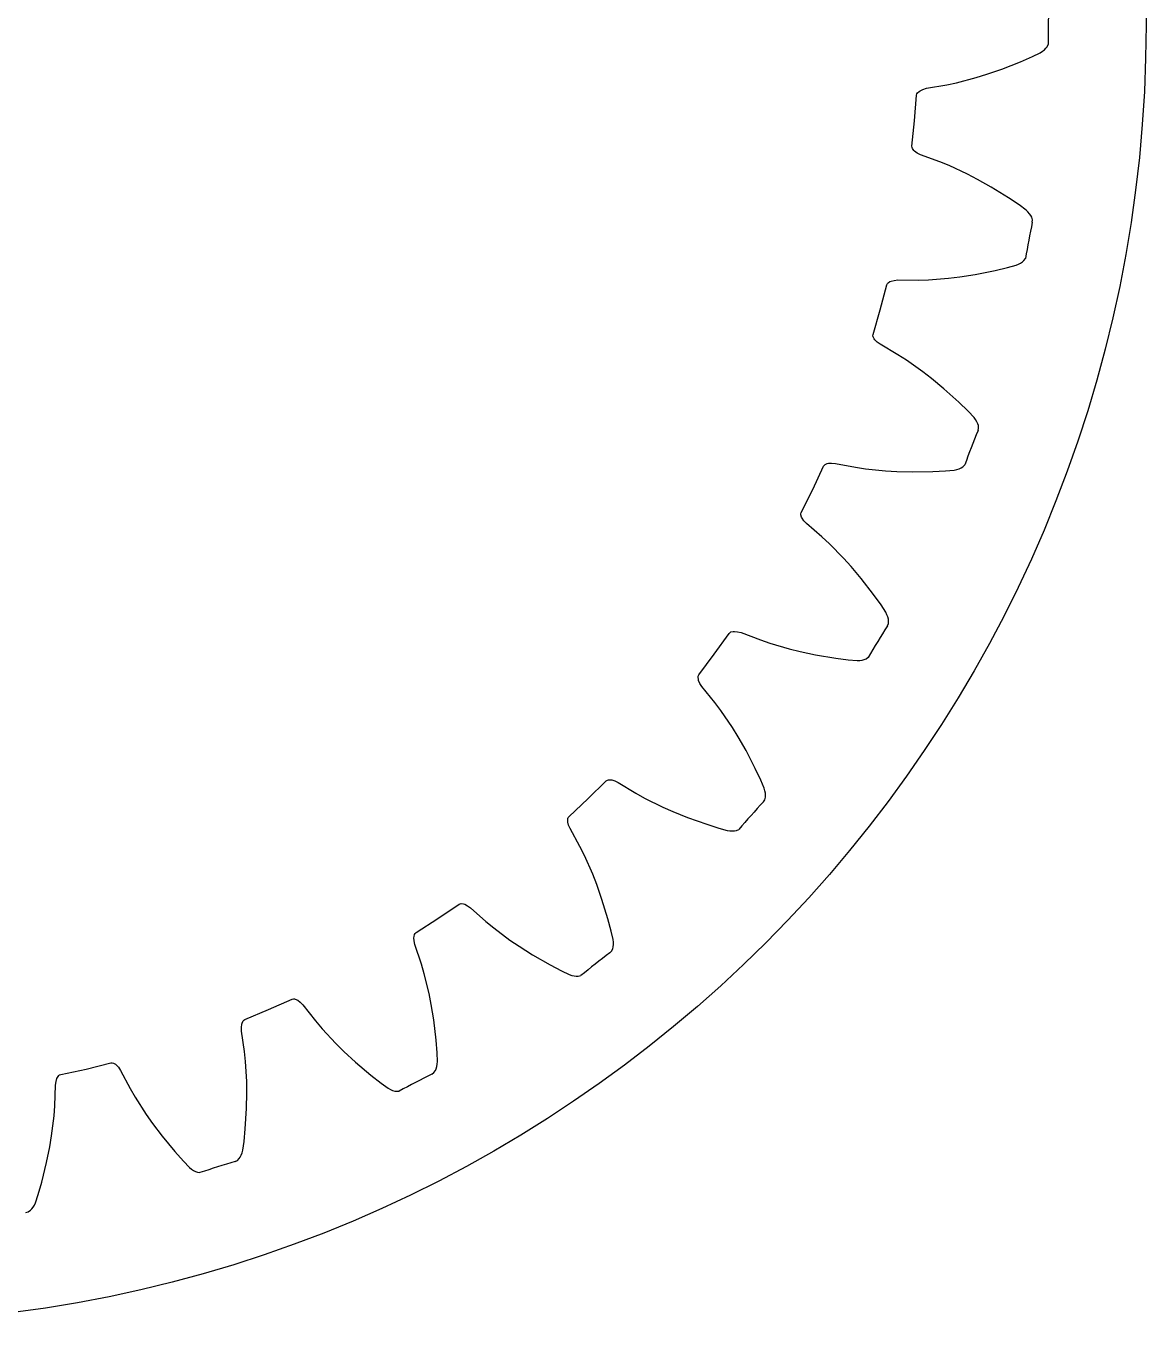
# Model space of a CAD drawing. Extents: x -40 to 40, y -40 to 40.
# Drawn here: x 5.49 to 40, y -40 to -0.04 of the extents above; entities that cross this region are included whole.
import ezdxf

# ---------------------------------------------------------------- set-up
doc = ezdxf.new("R2010")
doc.units = 0

msp = doc.modelspace()

# ---------------------------------------------------------------- linework, layer by layer
msp.add_circle((0, 0), 40)
msp.add_circle((0, 0), 40)
at = {"layer": 'layer0'}
for p, q in [((36.808, -0.819), (36.867, -0.773)), ((36.867, -0.773), (36.914, -0.726)), ((36.914, -0.726), (36.951, -0.678)), ((36.951, -0.678), (36.986, -0.605)), ((35.556, -1.368), (36.136, -1.138)), ((36.136, -1.138), (36.498, -0.981)), ((36.498, -0.981), (36.739, -0.864)), ((36.739, -0.864), (36.808, -0.819)), ((34.768, -1.63), (35.096, -1.527)), ((35.096, -1.527), (35.556, -1.368)), ((33.038, -2.032), (33.126, -1.992)), ((33.126, -1.992), (33.236, -1.959)), ((33.236, -1.959), (33.859, -1.85)), ((33.859, -1.85), (34.165, -1.789)), ((34.165, -1.789), (34.768, -1.63)), ((32.867, -2.958), (32.928, -2.17)), ((32.928, -2.17), (32.939, -2.129)), ((32.939, -2.129), (32.956, -2.102)), ((32.956, -2.102), (33.006, -2.053)), ((33.006, -2.053), (33.038, -2.032)), ((32.786, -3.745), (32.867, -2.958)), ((32.867, -2.958), (32.867, -2.958)), ((32.79, -3.787), (32.786, -3.745)), ((32.801, -3.817), (32.79, -3.787)), ((32.842, -3.874), (32.801, -3.817)), ((32.87, -3.899), (32.842, -3.874)), ((32.95, -3.955), (32.87, -3.899)), ((33.052, -4.007), (32.95, -3.955)), ((33.646, -4.225), (33.052, -4.007)), ((33.935, -4.341), (33.646, -4.225)), ((34.5, -4.604), (33.935, -4.341)), ((34.804, -4.764), (34.5, -4.604)), ((35.229, -5.003), (34.804, -4.764)), ((35.759, -5.333), (35.229, -5.003)), ((36.086, -5.551), (35.759, -5.333)), ((36.303, -5.71), (36.086, -5.551)), ((36.363, -5.767), (36.303, -5.71)), ((36.412, -5.823), (36.363, -5.767)), ((36.451, -5.877), (36.412, -5.823)), ((36.478, -5.931), (36.451, -5.877)), ((36.5, -6.009), (36.478, -5.931)), ((36.496, -6.083), (36.5, -6.009)), ((34.74, -7.695), (35.352, -7.572)), ((35.352, -7.572), (35.736, -7.483)), ((35.736, -7.483), (35.994, -7.41)), ((35.994, -7.41), (36.071, -7.378)), ((36.071, -7.378), (36.136, -7.343)), ((36.136, -7.343), (36.192, -7.305)), ((36.192, -7.305), (36.236, -7.265)), ((36.236, -7.265), (36.283, -7.199)), ((32.011, -8.014), (32.03, -7.976)), ((32.03, -7.976), (32.051, -7.952)), ((32.051, -7.952), (32.109, -7.913)), ((32.109, -7.913), (32.144, -7.899)), ((32.144, -7.899), (32.238, -7.875)), ((32.238, -7.875), (32.352, -7.862)), ((32.352, -7.862), (32.985, -7.866)), ((32.985, -7.866), (33.296, -7.86)), ((33.296, -7.86), (33.918, -7.812)), ((33.918, -7.812), (34.259, -7.769)), ((34.259, -7.769), (34.74, -7.695)), ((31.811, -8.779), (32.011, -8.014)), ((31.591, -9.539), (31.811, -8.779)), ((31.811, -8.779), (31.811, -8.779)), ((31.587, -9.581), (31.591, -9.539)), ((31.593, -9.612), (31.587, -9.581)), ((31.623, -9.676), (31.593, -9.612)), ((31.645, -9.706), (31.623, -9.676)), ((31.714, -9.775), (31.645, -9.706)), ((31.805, -9.844), (31.714, -9.775)), ((32.35, -10.165), (31.805, -9.844)), ((32.615, -10.33), (32.35, -10.165)), ((33.124, -10.69), (32.615, -10.33)), ((33.394, -10.902), (33.124, -10.69)), ((33.77, -11.213), (33.394, -10.902)), ((34.232, -11.632), (33.77, -11.213)), ((34.515, -11.906), (34.232, -11.632)), ((34.7, -12.1), (34.515, -11.906)), ((34.749, -12.167), (34.7, -12.1)), ((34.788, -12.231), (34.749, -12.167)), ((34.816, -12.291), (34.788, -12.231)), ((34.833, -12.349), (34.816, -12.291)), ((34.84, -12.429), (34.833, -12.349)), ((34.824, -12.502), (34.84, -12.429)), ((30.066, -13.601), (30.091, -13.567)), ((30.091, -13.567), (30.116, -13.547)), ((30.116, -13.547), (30.18, -13.519)), ((30.18, -13.519), (30.217, -13.511)), ((30.217, -13.511), (30.314, -13.504)), ((30.314, -13.504), (30.429, -13.513)), ((30.429, -13.513), (31.05, -13.629)), ((34.357, -13.618), (34.415, -13.562)), ((29.732, -14.318), (30.066, -13.601)), ((31.05, -13.629), (31.358, -13.679)), ((31.358, -13.679), (31.978, -13.743)), ((31.978, -13.743), (32.321, -13.762)), ((32.321, -13.762), (32.808, -13.774)), ((32.808, -13.774), (33.432, -13.763)), ((33.432, -13.763), (33.826, -13.743)), ((33.826, -13.743), (34.093, -13.718)), ((34.093, -13.718), (34.174, -13.7)), ((34.174, -13.7), (34.245, -13.678)), ((34.245, -13.678), (34.306, -13.65)), ((34.306, -13.65), (34.357, -13.618)), ((29.38, -15.026), (29.732, -14.318)), ((29.732, -14.318), (29.732, -14.318)), ((29.369, -15.067), (29.38, -15.026)), ((29.369, -15.099), (29.369, -15.067)), ((29.387, -15.167), (29.369, -15.099)), ((29.403, -15.2), (29.387, -15.167)), ((29.459, -15.281), (29.403, -15.2)), ((29.536, -15.365), (29.459, -15.281)), ((30.015, -15.778), (29.536, -15.365)), ((30.246, -15.988), (30.015, -15.778)), ((30.683, -16.433), (30.246, -15.988)), ((30.911, -16.689), (30.683, -16.433)), ((31.225, -17.062), (30.911, -16.689)), ((31.605, -17.557), (31.225, -17.062)), ((31.835, -17.877), (31.605, -17.557)), ((31.982, -18.102), (31.835, -17.877)), ((32.018, -18.176), (31.982, -18.102)), ((32.045, -18.246), (32.018, -18.176)), ((32.061, -18.31), (32.045, -18.246)), ((32.068, -18.37), (32.061, -18.31)), ((32.061, -18.451), (32.068, -18.37)), ((26.698, -19.397), (27.154, -18.751)), ((27.154, -18.751), (27.185, -18.722)), ((27.185, -18.722), (27.213, -18.707)), ((27.213, -18.707), (27.281, -18.691)), ((27.281, -18.691), (27.319, -18.69)), ((27.319, -18.69), (27.416, -18.7)), ((27.416, -18.7), (27.527, -18.729)), ((27.527, -18.729), (28.118, -18.955)), ((32.032, -18.519), (32.061, -18.451)), ((28.118, -18.955), (28.411, -19.058)), ((28.411, -19.058), (29.01, -19.232)), ((26.225, -20.031), (26.698, -19.397)), ((26.698, -19.397), (26.698, -19.397)), ((29.01, -19.232), (29.344, -19.312)), ((29.344, -19.312), (29.821, -19.411)), ((29.821, -19.411), (30.438, -19.511)), ((30.438, -19.511), (30.828, -19.562)), ((30.828, -19.562), (31.096, -19.585)), ((31.178, -19.582), (31.252, -19.572)), ((31.252, -19.572), (31.317, -19.556)), ((31.317, -19.556), (31.373, -19.534)), ((31.373, -19.534), (31.44, -19.489)), ((31.096, -19.585), (31.178, -19.582)), ((26.201, -20.1), (26.206, -20.069)), ((26.207, -20.17), (26.201, -20.1)), ((26.206, -20.069), (26.225, -20.031)), ((26.217, -20.206), (26.207, -20.17)), ((26.257, -20.295), (26.217, -20.206)), ((26.318, -20.392), (26.257, -20.295)), ((26.716, -20.884), (26.318, -20.392)), ((26.905, -21.131), (26.716, -20.884)), ((27.255, -21.647), (26.905, -21.131)), ((27.434, -21.941), (27.255, -21.647)), ((27.676, -22.363), (27.434, -21.941)), ((27.962, -22.919), (27.676, -22.363)), ((28.131, -23.274), (27.962, -22.919)), ((22.805, -23.852), (23.37, -23.298)), ((23.37, -23.298), (23.405, -23.275)), ((23.405, -23.275), (23.435, -23.265)), ((23.435, -23.265), (23.505, -23.262)), ((23.505, -23.262), (23.542, -23.267)), ((23.542, -23.267), (23.636, -23.295)), ((23.636, -23.295), (23.74, -23.343)), ((23.74, -23.343), (24.281, -23.671)), ((28.236, -23.521), (28.131, -23.274)), ((28.258, -23.601), (28.236, -23.521)), ((22.226, -24.391), (22.805, -23.852)), ((22.805, -23.852), (22.805, -23.852)), ((24.281, -23.671), (24.552, -23.825)), ((24.552, -23.825), (25.11, -24.103)), ((28.21, -23.941), (28.251, -23.879)), ((28.251, -23.879), (28.273, -23.801)), ((28.272, -23.674), (28.258, -23.601)), ((28.277, -23.741), (28.272, -23.674)), ((28.273, -23.801), (28.277, -23.741)), ((25.11, -24.103), (25.425, -24.241)), ((25.425, -24.241), (25.876, -24.424)), ((22.184, -24.525), (22.191, -24.455)), ((22.188, -24.563), (22.184, -24.525)), ((22.211, -24.658), (22.188, -24.563)), ((22.191, -24.455), (22.202, -24.426)), ((22.202, -24.426), (22.226, -24.391)), ((22.254, -24.764), (22.211, -24.658)), ((22.557, -25.319), (22.254, -24.764)), ((25.876, -24.424), (26.465, -24.633)), ((26.465, -24.633), (26.84, -24.752)), ((26.84, -24.752), (27.099, -24.823)), ((27.099, -24.823), (27.181, -24.834)), ((27.181, -24.834), (27.255, -24.838)), ((27.255, -24.838), (27.322, -24.834)), ((27.322, -24.834), (27.381, -24.822)), ((27.381, -24.822), (27.455, -24.79)), ((22.7, -25.596), (22.557, -25.319)), ((22.952, -26.166), (22.7, -25.596)), ((23.076, -26.487), (22.952, -26.166)), ((23.238, -26.946), (23.076, -26.487)), ((18.18, -27.541), (18.834, -27.097)), ((18.834, -27.097), (18.873, -27.08)), ((18.873, -27.08), (18.904, -27.076)), ((18.904, -27.076), (18.974, -27.085)), ((18.974, -27.085), (19.01, -27.097)), ((19.01, -27.097), (19.097, -27.141)), ((19.097, -27.141), (19.191, -27.207)), ((23.42, -27.543), (23.238, -26.946)), ((17.514, -27.968), (18.18, -27.541)), ((18.18, -27.541), (18.18, -27.541)), ((19.191, -27.207), (19.664, -27.626)), ((23.523, -27.923), (23.42, -27.543)), ((17.483, -27.998), (17.514, -27.968)), ((19.664, -27.626), (19.903, -27.826)), ((19.903, -27.826), (20.403, -28.199)), ((23.582, -28.185), (23.523, -27.923)), ((17.445, -28.13), (17.448, -28.092)), ((17.451, -28.227), (17.445, -28.13)), ((17.448, -28.092), (17.467, -28.025)), ((17.475, -28.339), (17.451, -28.227)), ((17.467, -28.025), (17.483, -27.998)), ((17.674, -28.94), (17.475, -28.339)), ((20.403, -28.199), (20.688, -28.391)), ((23.59, -28.267), (23.582, -28.185)), ((23.583, -28.408), (23.59, -28.342)), ((23.59, -28.342), (23.59, -28.267)), ((20.688, -28.391), (21.099, -28.652)), ((21.099, -28.652), (21.641, -28.962)), ((23.482, -28.593), (23.533, -28.539)), ((23.533, -28.539), (23.569, -28.467)), ((23.569, -28.467), (23.583, -28.408)), ((17.765, -29.238), (17.674, -28.94)), ((21.641, -28.962), (21.989, -29.147)), ((21.989, -29.147), (22.231, -29.262)), ((17.911, -29.844), (17.765, -29.238)), ((22.231, -29.262), (22.309, -29.289)), ((22.309, -29.289), (22.382, -29.305)), ((22.382, -29.305), (22.448, -29.313)), ((22.448, -29.313), (22.509, -29.312)), ((22.509, -29.312), (22.587, -29.294)), ((17.976, -30.181), (17.911, -29.844)), ((12.239, -30.646), (12.97, -30.344)), ((12.97, -30.344), (13.693, -30.024)), ((12.97, -30.344), (12.97, -30.344)), ((13.693, -30.024), (13.734, -30.015)), ((13.734, -30.015), (13.766, -30.016)), ((13.766, -30.016), (13.833, -30.038)), ((13.833, -30.038), (13.866, -30.056)), ((13.866, -30.056), (13.944, -30.115)), ((13.944, -30.115), (14.024, -30.196)), ((14.024, -30.196), (14.416, -30.693)), ((18.054, -30.662), (17.976, -30.181)), ((12.142, -30.793), (12.152, -30.756)), ((12.152, -30.756), (12.182, -30.693)), ((12.182, -30.693), (12.203, -30.669)), ((12.203, -30.669), (12.239, -30.646)), ((14.416, -30.693), (14.615, -30.933)), ((18.126, -31.282), (18.054, -30.662)), ((12.131, -30.89), (12.142, -30.793)), ((12.134, -31.004), (12.131, -30.89)), ((12.223, -31.63), (12.134, -31.004)), ((14.615, -30.933), (15.04, -31.389)), ((15.04, -31.389), (15.286, -31.629)), ((18.159, -31.675), (18.126, -31.282)), ((12.258, -31.94), (12.223, -31.63)), ((12.294, -32.562), (12.258, -31.94)), ((15.286, -31.629), (15.644, -31.959)), ((15.644, -31.959), (16.122, -32.361)), ((18.17, -31.943), (18.159, -31.675)), ((18.163, -32.025), (18.17, -31.943)), ((6.506, -32.375), (6.531, -32.355)), ((6.531, -32.355), (6.57, -32.339)), ((6.57, -32.339), (7.343, -32.173)), ((7.343, -32.173), (8.112, -31.987)), ((7.343, -32.173), (7.343, -32.173)), ((8.112, -31.987), (8.154, -31.985)), ((8.154, -31.985), (8.185, -31.992)), ((8.185, -31.992), (8.247, -32.025)), ((8.247, -32.025), (8.276, -32.049)), ((8.276, -32.049), (8.342, -32.121)), ((8.342, -32.121), (8.407, -32.215)), ((8.407, -32.215), (8.704, -32.774)), ((16.122, -32.361), (16.431, -32.605)), ((17.999, -32.327), (18.059, -32.283)), ((18.059, -32.283), (18.107, -32.218)), ((18.107, -32.218), (18.132, -32.163)), ((18.132, -32.163), (18.151, -32.099)), ((18.151, -32.099), (18.163, -32.025)), ((6.378, -33.305), (6.403, -32.672)), ((6.403, -32.672), (6.42, -32.559)), ((6.42, -32.559), (6.449, -32.466)), ((6.449, -32.466), (6.465, -32.432)), ((6.465, -32.432), (6.506, -32.375)), ((12.298, -32.906), (12.294, -32.562)), ((16.431, -32.605), (16.649, -32.762)), ((16.649, -32.762), (16.721, -32.801)), ((8.704, -32.774), (8.856, -33.045)), ((8.856, -33.045), (9.193, -33.57)), ((12.289, -33.393), (12.298, -32.906)), ((16.721, -32.801), (16.79, -32.831)), ((16.79, -32.831), (16.854, -32.851)), ((16.854, -32.851), (16.913, -32.86)), ((16.913, -32.86), (16.994, -32.856)), ((6.358, -33.615), (6.378, -33.305)), ((12.249, -34.016), (12.289, -33.393)), ((6.282, -34.234), (6.358, -33.615)), ((9.193, -33.57), (9.393, -33.85)), ((9.393, -33.85), (9.686, -34.239)), ((6.224, -34.573), (6.282, -34.234)), ((9.686, -34.239), (10.084, -34.719)), ((12.212, -34.408), (12.249, -34.016)), ((6.129, -35.051), (6.224, -34.573)), ((10.084, -34.719), (10.345, -35.015)), ((12.127, -34.824), (12.153, -34.754)), ((12.153, -34.754), (12.175, -34.674)), ((12.175, -34.674), (12.212, -34.408)), ((5.978, -35.657), (6.129, -35.051)), ((10.345, -35.015), (10.531, -35.208)), ((11.938, -35.021), (12.005, -34.989)), ((12.005, -34.989), (12.063, -34.933)), ((12.063, -34.933), (12.097, -34.884)), ((12.097, -34.884), (12.127, -34.824)), ((10.531, -35.208), (10.596, -35.26)), ((10.596, -35.26), (10.658, -35.301)), ((10.658, -35.301), (10.717, -35.332)), ((10.717, -35.332), (10.774, -35.352)), ((10.774, -35.352), (10.854, -35.363)), ((5.872, -36.036), (5.978, -35.657)), ((5.715, -36.429), (5.752, -36.365)), ((5.752, -36.365), (5.788, -36.291)), ((5.788, -36.291), (5.872, -36.036)), ((5.493, -36.59), (5.564, -36.57)), ((5.564, -36.57), (5.632, -36.526)), ((5.632, -36.526), (5.674, -36.483)), ((5.674, -36.483), (5.715, -36.429))]:
    msp.add_line(p, q, dxfattribs=at)
for centre, start, end in [((76.985, -0.39), 178.6799, 180.3077), ((75.678, -14.13), 168.3942, 170.022), ((71.939, -27.416), 158.1084, 159.7363), ((65.888, -39.821), 147.8227, 149.4506), ((57.719, -50.945), 137.537, 139.1649), ((47.694, -60.433), 127.2513, 128.8791), ((36.137, -67.978), 116.9656, 118.5934), ((23.419, -73.338), 106.6799, 108.3077)]:
    msp.add_arc(centre, 40, start, end, dxfattribs=at)
at = {"layer": 'layer1'}
for p, q in [((36.808, -0.819), (36.867, -0.773)), ((36.867, -0.773), (36.914, -0.726)), ((36.914, -0.726), (36.951, -0.678)), ((36.951, -0.678), (36.986, -0.605)), ((35.556, -1.368), (36.136, -1.138)), ((36.136, -1.138), (36.498, -0.981)), ((36.498, -0.981), (36.739, -0.864)), ((36.739, -0.864), (36.808, -0.819)), ((34.768, -1.63), (35.096, -1.527)), ((35.096, -1.527), (35.556, -1.368)), ((33.038, -2.032), (33.126, -1.992)), ((33.126, -1.992), (33.236, -1.959)), ((33.236, -1.959), (33.859, -1.85)), ((33.859, -1.85), (34.165, -1.789)), ((34.165, -1.789), (34.768, -1.63)), ((32.867, -2.958), (32.928, -2.17)), ((32.928, -2.17), (32.939, -2.129)), ((32.939, -2.129), (32.956, -2.102)), ((32.956, -2.102), (33.006, -2.053)), ((33.006, -2.053), (33.038, -2.032)), ((32.786, -3.745), (32.867, -2.958)), ((32.867, -2.958), (32.867, -2.958)), ((32.79, -3.787), (32.786, -3.745)), ((32.801, -3.817), (32.79, -3.787)), ((32.842, -3.874), (32.801, -3.817)), ((32.87, -3.899), (32.842, -3.874)), ((32.95, -3.955), (32.87, -3.899)), ((33.052, -4.007), (32.95, -3.955)), ((33.646, -4.225), (33.052, -4.007)), ((33.935, -4.341), (33.646, -4.225)), ((34.5, -4.604), (33.935, -4.341)), ((34.804, -4.764), (34.5, -4.604)), ((35.229, -5.003), (34.804, -4.764)), ((35.759, -5.333), (35.229, -5.003)), ((36.086, -5.551), (35.759, -5.333)), ((36.303, -5.71), (36.086, -5.551)), ((36.363, -5.767), (36.303, -5.71)), ((36.412, -5.823), (36.363, -5.767)), ((36.451, -5.877), (36.412, -5.823)), ((36.478, -5.931), (36.451, -5.877)), ((36.5, -6.009), (36.478, -5.931)), ((36.496, -6.083), (36.5, -6.009)), ((34.74, -7.695), (35.352, -7.572)), ((35.352, -7.572), (35.736, -7.483)), ((35.736, -7.483), (35.994, -7.41)), ((35.994, -7.41), (36.071, -7.378)), ((36.071, -7.378), (36.136, -7.343)), ((36.136, -7.343), (36.192, -7.305)), ((36.192, -7.305), (36.236, -7.265)), ((36.236, -7.265), (36.283, -7.199)), ((32.011, -8.014), (32.03, -7.976)), ((32.03, -7.976), (32.051, -7.952)), ((32.051, -7.952), (32.109, -7.913)), ((32.109, -7.913), (32.144, -7.899)), ((32.144, -7.899), (32.238, -7.875)), ((32.238, -7.875), (32.352, -7.862)), ((32.352, -7.862), (32.985, -7.866)), ((32.985, -7.866), (33.296, -7.86)), ((33.296, -7.86), (33.918, -7.812)), ((33.918, -7.812), (34.259, -7.769)), ((34.259, -7.769), (34.74, -7.695)), ((31.811, -8.779), (32.011, -8.014)), ((31.591, -9.539), (31.811, -8.779)), ((31.811, -8.779), (31.811, -8.779)), ((31.587, -9.581), (31.591, -9.539)), ((31.593, -9.612), (31.587, -9.581)), ((31.623, -9.676), (31.593, -9.612)), ((31.645, -9.706), (31.623, -9.676)), ((31.714, -9.775), (31.645, -9.706)), ((31.805, -9.844), (31.714, -9.775)), ((32.35, -10.165), (31.805, -9.844)), ((32.615, -10.33), (32.35, -10.165)), ((33.124, -10.69), (32.615, -10.33)), ((33.394, -10.902), (33.124, -10.69)), ((33.77, -11.213), (33.394, -10.902)), ((34.232, -11.632), (33.77, -11.213)), ((34.515, -11.906), (34.232, -11.632)), ((34.7, -12.1), (34.515, -11.906)), ((34.749, -12.167), (34.7, -12.1)), ((34.788, -12.231), (34.749, -12.167)), ((34.816, -12.291), (34.788, -12.231)), ((34.833, -12.349), (34.816, -12.291)), ((34.84, -12.429), (34.833, -12.349)), ((34.824, -12.502), (34.84, -12.429)), ((30.066, -13.601), (30.091, -13.567)), ((30.091, -13.567), (30.116, -13.547)), ((30.116, -13.547), (30.18, -13.519)), ((30.18, -13.519), (30.217, -13.511)), ((30.217, -13.511), (30.314, -13.504)), ((30.314, -13.504), (30.429, -13.513)), ((30.429, -13.513), (31.05, -13.629)), ((34.357, -13.618), (34.415, -13.562)), ((29.732, -14.318), (30.066, -13.601)), ((31.05, -13.629), (31.358, -13.679)), ((31.358, -13.679), (31.978, -13.743)), ((31.978, -13.743), (32.321, -13.762)), ((32.321, -13.762), (32.808, -13.774)), ((32.808, -13.774), (33.432, -13.763)), ((33.432, -13.763), (33.826, -13.743)), ((33.826, -13.743), (34.093, -13.718)), ((34.093, -13.718), (34.174, -13.7)), ((34.174, -13.7), (34.245, -13.678)), ((34.245, -13.678), (34.306, -13.65)), ((34.306, -13.65), (34.357, -13.618)), ((29.38, -15.026), (29.732, -14.318)), ((29.732, -14.318), (29.732, -14.318)), ((29.369, -15.067), (29.38, -15.026)), ((29.369, -15.099), (29.369, -15.067)), ((29.387, -15.167), (29.369, -15.099)), ((29.403, -15.2), (29.387, -15.167)), ((29.459, -15.281), (29.403, -15.2)), ((29.536, -15.365), (29.459, -15.281)), ((30.015, -15.778), (29.536, -15.365)), ((30.246, -15.988), (30.015, -15.778)), ((30.683, -16.433), (30.246, -15.988)), ((30.911, -16.689), (30.683, -16.433)), ((31.225, -17.062), (30.911, -16.689)), ((31.605, -17.557), (31.225, -17.062)), ((31.835, -17.877), (31.605, -17.557)), ((31.982, -18.102), (31.835, -17.877)), ((32.018, -18.176), (31.982, -18.102)), ((32.045, -18.246), (32.018, -18.176)), ((32.061, -18.31), (32.045, -18.246)), ((32.068, -18.37), (32.061, -18.31)), ((32.061, -18.451), (32.068, -18.37)), ((26.698, -19.397), (27.154, -18.751)), ((27.154, -18.751), (27.185, -18.722)), ((27.185, -18.722), (27.213, -18.707)), ((27.213, -18.707), (27.281, -18.691)), ((27.281, -18.691), (27.319, -18.69)), ((27.319, -18.69), (27.416, -18.7)), ((27.416, -18.7), (27.527, -18.729)), ((27.527, -18.729), (28.118, -18.955)), ((32.032, -18.519), (32.061, -18.451)), ((28.118, -18.955), (28.411, -19.058)), ((28.411, -19.058), (29.01, -19.232)), ((26.225, -20.031), (26.698, -19.397)), ((26.698, -19.397), (26.698, -19.397)), ((29.01, -19.232), (29.344, -19.312)), ((29.344, -19.312), (29.821, -19.411)), ((29.821, -19.411), (30.438, -19.511)), ((30.438, -19.511), (30.828, -19.562)), ((30.828, -19.562), (31.096, -19.585)), ((31.178, -19.582), (31.252, -19.572)), ((31.252, -19.572), (31.317, -19.556)), ((31.317, -19.556), (31.373, -19.534)), ((31.373, -19.534), (31.44, -19.489)), ((31.096, -19.585), (31.178, -19.582)), ((26.201, -20.1), (26.206, -20.069)), ((26.207, -20.17), (26.201, -20.1)), ((26.206, -20.069), (26.225, -20.031)), ((26.217, -20.206), (26.207, -20.17)), ((26.257, -20.295), (26.217, -20.206)), ((26.318, -20.392), (26.257, -20.295)), ((26.716, -20.884), (26.318, -20.392)), ((26.905, -21.131), (26.716, -20.884)), ((27.255, -21.647), (26.905, -21.131)), ((27.434, -21.941), (27.255, -21.647)), ((27.676, -22.363), (27.434, -21.941)), ((27.962, -22.919), (27.676, -22.363)), ((28.131, -23.274), (27.962, -22.919)), ((22.805, -23.852), (23.37, -23.298)), ((23.37, -23.298), (23.405, -23.275)), ((23.405, -23.275), (23.435, -23.265)), ((23.435, -23.265), (23.505, -23.262)), ((23.505, -23.262), (23.542, -23.267)), ((23.542, -23.267), (23.636, -23.295)), ((23.636, -23.295), (23.74, -23.343)), ((23.74, -23.343), (24.281, -23.671)), ((28.236, -23.521), (28.131, -23.274)), ((28.258, -23.601), (28.236, -23.521)), ((22.226, -24.391), (22.805, -23.852)), ((22.805, -23.852), (22.805, -23.852)), ((24.281, -23.671), (24.552, -23.825)), ((24.552, -23.825), (25.11, -24.103)), ((28.21, -23.941), (28.251, -23.879)), ((28.251, -23.879), (28.273, -23.801)), ((28.272, -23.674), (28.258, -23.601)), ((28.277, -23.741), (28.272, -23.674)), ((28.273, -23.801), (28.277, -23.741)), ((25.11, -24.103), (25.425, -24.241)), ((25.425, -24.241), (25.876, -24.424)), ((22.184, -24.525), (22.191, -24.455)), ((22.188, -24.563), (22.184, -24.525)), ((22.211, -24.658), (22.188, -24.563)), ((22.191, -24.455), (22.202, -24.426)), ((22.202, -24.426), (22.226, -24.391)), ((22.254, -24.764), (22.211, -24.658)), ((22.557, -25.319), (22.254, -24.764)), ((25.876, -24.424), (26.465, -24.633)), ((26.465, -24.633), (26.84, -24.752)), ((26.84, -24.752), (27.099, -24.823)), ((27.099, -24.823), (27.181, -24.834)), ((27.181, -24.834), (27.255, -24.838)), ((27.255, -24.838), (27.322, -24.834)), ((27.322, -24.834), (27.381, -24.822)), ((27.381, -24.822), (27.455, -24.79)), ((22.7, -25.596), (22.557, -25.319)), ((22.952, -26.166), (22.7, -25.596)), ((23.076, -26.487), (22.952, -26.166)), ((23.238, -26.946), (23.076, -26.487)), ((18.18, -27.541), (18.834, -27.097)), ((18.834, -27.097), (18.873, -27.08)), ((18.873, -27.08), (18.904, -27.076)), ((18.904, -27.076), (18.974, -27.085)), ((18.974, -27.085), (19.01, -27.097)), ((19.01, -27.097), (19.097, -27.141)), ((19.097, -27.141), (19.191, -27.207)), ((23.42, -27.543), (23.238, -26.946)), ((17.514, -27.968), (18.18, -27.541)), ((18.18, -27.541), (18.18, -27.541)), ((19.191, -27.207), (19.664, -27.626)), ((23.523, -27.923), (23.42, -27.543)), ((17.483, -27.998), (17.514, -27.968)), ((19.664, -27.626), (19.903, -27.826)), ((19.903, -27.826), (20.403, -28.199)), ((23.582, -28.185), (23.523, -27.923)), ((17.445, -28.13), (17.448, -28.092)), ((17.451, -28.227), (17.445, -28.13)), ((17.448, -28.092), (17.467, -28.025)), ((17.475, -28.339), (17.451, -28.227)), ((17.467, -28.025), (17.483, -27.998)), ((17.674, -28.94), (17.475, -28.339)), ((20.403, -28.199), (20.688, -28.391)), ((23.59, -28.267), (23.582, -28.185)), ((23.583, -28.408), (23.59, -28.342)), ((23.59, -28.342), (23.59, -28.267)), ((20.688, -28.391), (21.099, -28.652)), ((21.099, -28.652), (21.641, -28.962)), ((23.482, -28.593), (23.533, -28.539)), ((23.533, -28.539), (23.569, -28.467)), ((23.569, -28.467), (23.583, -28.408)), ((17.765, -29.238), (17.674, -28.94)), ((21.641, -28.962), (21.989, -29.147)), ((21.989, -29.147), (22.231, -29.262)), ((17.911, -29.844), (17.765, -29.238)), ((22.231, -29.262), (22.309, -29.289)), ((22.309, -29.289), (22.382, -29.305)), ((22.382, -29.305), (22.448, -29.313)), ((22.448, -29.313), (22.509, -29.312)), ((22.509, -29.312), (22.587, -29.294)), ((17.976, -30.181), (17.911, -29.844)), ((12.239, -30.646), (12.97, -30.344)), ((12.97, -30.344), (13.693, -30.024)), ((12.97, -30.344), (12.97, -30.344)), ((13.693, -30.024), (13.734, -30.015)), ((13.734, -30.015), (13.766, -30.016)), ((13.766, -30.016), (13.833, -30.038)), ((13.833, -30.038), (13.866, -30.056)), ((13.866, -30.056), (13.944, -30.115)), ((13.944, -30.115), (14.024, -30.196)), ((14.024, -30.196), (14.416, -30.693)), ((18.054, -30.662), (17.976, -30.181)), ((12.142, -30.793), (12.152, -30.756)), ((12.152, -30.756), (12.182, -30.693)), ((12.182, -30.693), (12.203, -30.669)), ((12.203, -30.669), (12.239, -30.646)), ((14.416, -30.693), (14.615, -30.933)), ((18.126, -31.282), (18.054, -30.662)), ((12.131, -30.89), (12.142, -30.793)), ((12.134, -31.004), (12.131, -30.89)), ((12.223, -31.63), (12.134, -31.004)), ((14.615, -30.933), (15.04, -31.389)), ((15.04, -31.389), (15.286, -31.629)), ((18.159, -31.675), (18.126, -31.282)), ((12.258, -31.94), (12.223, -31.63)), ((12.294, -32.562), (12.258, -31.94)), ((15.286, -31.629), (15.644, -31.959)), ((15.644, -31.959), (16.122, -32.361)), ((18.17, -31.943), (18.159, -31.675)), ((18.163, -32.025), (18.17, -31.943)), ((6.506, -32.375), (6.531, -32.355)), ((6.531, -32.355), (6.57, -32.339)), ((6.57, -32.339), (7.343, -32.173)), ((7.343, -32.173), (8.112, -31.987)), ((7.343, -32.173), (7.343, -32.173)), ((8.112, -31.987), (8.154, -31.985)), ((8.154, -31.985), (8.185, -31.992)), ((8.185, -31.992), (8.247, -32.025)), ((8.247, -32.025), (8.276, -32.049)), ((8.276, -32.049), (8.342, -32.121)), ((8.342, -32.121), (8.407, -32.215)), ((8.407, -32.215), (8.704, -32.774)), ((16.122, -32.361), (16.431, -32.605)), ((17.999, -32.327), (18.059, -32.283)), ((18.059, -32.283), (18.107, -32.218)), ((18.107, -32.218), (18.132, -32.163)), ((18.132, -32.163), (18.151, -32.099)), ((18.151, -32.099), (18.163, -32.025)), ((6.378, -33.305), (6.403, -32.672)), ((6.403, -32.672), (6.42, -32.559)), ((6.42, -32.559), (6.449, -32.466)), ((6.449, -32.466), (6.465, -32.432)), ((6.465, -32.432), (6.506, -32.375)), ((12.298, -32.906), (12.294, -32.562)), ((16.431, -32.605), (16.649, -32.762)), ((16.649, -32.762), (16.721, -32.801)), ((8.704, -32.774), (8.856, -33.045)), ((8.856, -33.045), (9.193, -33.57)), ((12.289, -33.393), (12.298, -32.906)), ((16.721, -32.801), (16.79, -32.831)), ((16.79, -32.831), (16.854, -32.851)), ((16.854, -32.851), (16.913, -32.86)), ((16.913, -32.86), (16.994, -32.856)), ((6.358, -33.615), (6.378, -33.305)), ((12.249, -34.016), (12.289, -33.393)), ((6.282, -34.234), (6.358, -33.615)), ((9.193, -33.57), (9.393, -33.85)), ((9.393, -33.85), (9.686, -34.239)), ((6.224, -34.573), (6.282, -34.234)), ((9.686, -34.239), (10.084, -34.719)), ((12.212, -34.408), (12.249, -34.016)), ((6.129, -35.051), (6.224, -34.573)), ((10.084, -34.719), (10.345, -35.015)), ((12.127, -34.824), (12.153, -34.754)), ((12.153, -34.754), (12.175, -34.674)), ((12.175, -34.674), (12.212, -34.408)), ((5.978, -35.657), (6.129, -35.051)), ((10.345, -35.015), (10.531, -35.208)), ((11.938, -35.021), (12.005, -34.989)), ((12.005, -34.989), (12.063, -34.933)), ((12.063, -34.933), (12.097, -34.884)), ((12.097, -34.884), (12.127, -34.824)), ((10.531, -35.208), (10.596, -35.26)), ((10.596, -35.26), (10.658, -35.301)), ((10.658, -35.301), (10.717, -35.332)), ((10.717, -35.332), (10.774, -35.352)), ((10.774, -35.352), (10.854, -35.363)), ((5.872, -36.036), (5.978, -35.657)), ((5.715, -36.429), (5.752, -36.365)), ((5.752, -36.365), (5.788, -36.291)), ((5.788, -36.291), (5.872, -36.036)), ((5.493, -36.59), (5.564, -36.57)), ((5.564, -36.57), (5.632, -36.526)), ((5.632, -36.526), (5.674, -36.483)), ((5.674, -36.483), (5.715, -36.429))]:
    msp.add_line(p, q, dxfattribs=at)
for centre, start, end in [((76.985, -0.39), 178.6799, 180.3077), ((75.678, -14.13), 168.3942, 170.022), ((71.939, -27.416), 158.1084, 159.7363), ((65.888, -39.821), 147.8227, 149.4506), ((57.719, -50.945), 137.537, 139.1649), ((47.694, -60.433), 127.2513, 128.8791), ((36.137, -67.978), 116.9656, 118.5934), ((23.419, -73.338), 106.6799, 108.3077)]:
    msp.add_arc(centre, 40, start, end, dxfattribs=at)

doc.saveas('drawing.dxf')
